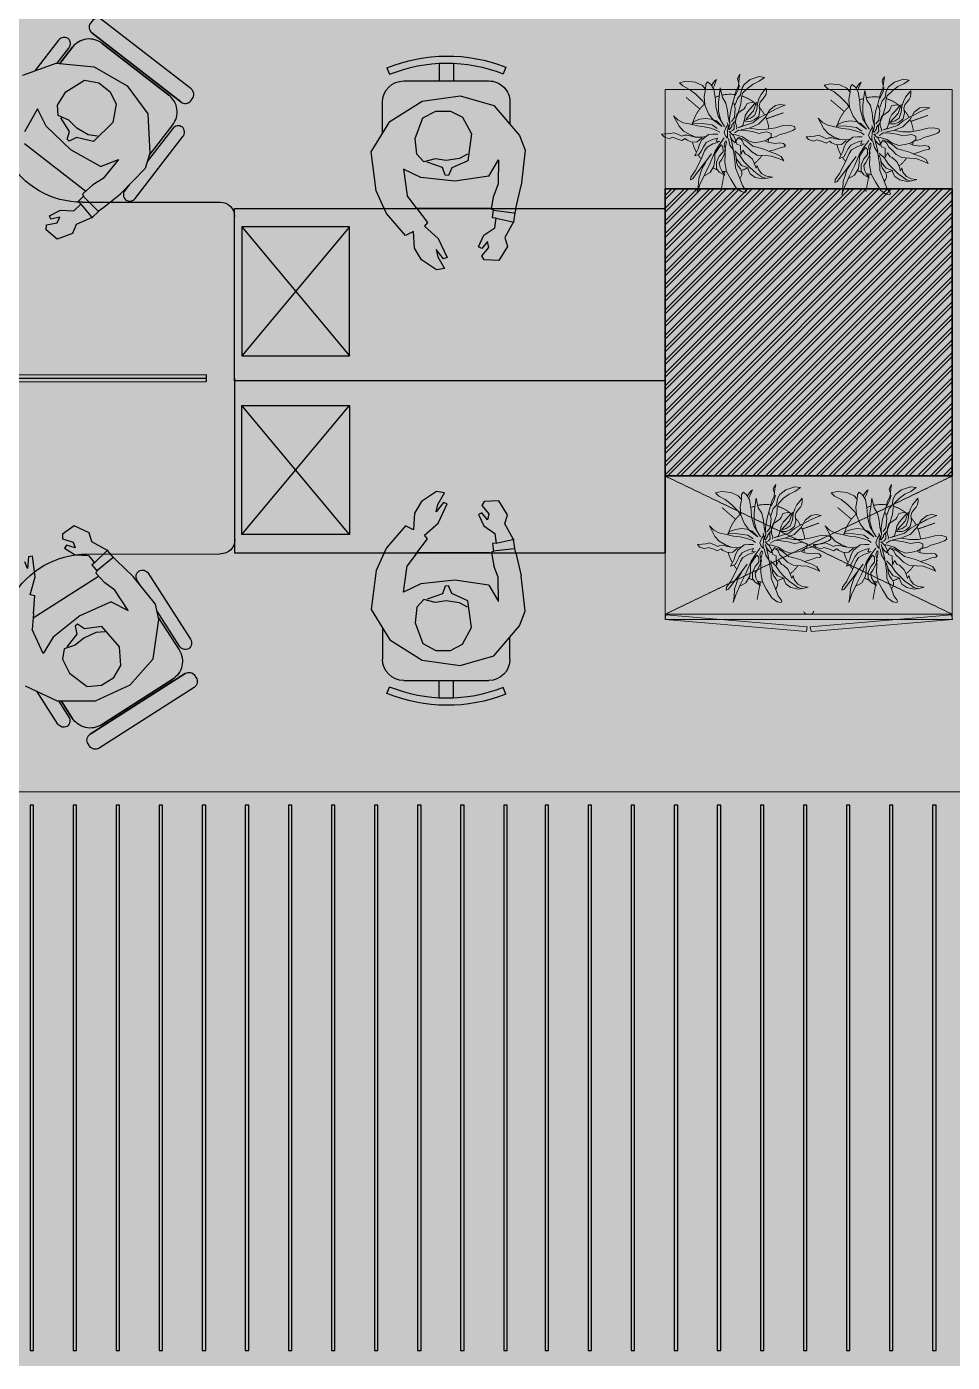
# Model space of a CAD drawing. Header units: millimetres. Extents: x 263321 to 4958806, y 33647 to 987811.
# Drawn here: x 2360528 to 2363752, y 487296 to 491948 of the extents above; entities that cross this region are included whole.
import ezdxf

# ---------------------------------------------------------------- set-up
doc = ezdxf.new("R2010")
doc.units = ezdxf.units.MM
doc.linetypes.add('HIDDEN', pattern=[0.375, 0.25, -0.125])
for name, color, linetype, lineweight in [('A-FURN-MODULAR', 6, 'Continuous', 18), ('A-FURN-TABLE-GROMMET', 7, 'Continuous', 9), ('A-INDOOR PLANTS', 84, 'Continuous', 5), ('A-PLAN-COLUMN', 3, 'Continuous', 0), ('A-PLAN-RCC-HATCH', 8, 'Continuous', 13), ('AI-FURN', 7, 'Continuous', 20), ('Base 7th & 9th', 250, 'Continuous', 35), ('FURNITURE', 30, 'Continuous', 5)]:
    doc.layers.add(name, color=color, linetype=linetype, lineweight=lineweight)
doc.layers.add('CEILING TOA', color=7, linetype='Continuous')
doc.layers.add('FLOORING TOA', color=7, linetype='Continuous')

# ---------------------------------------------------------------- blocks, each defined once
blk = doc.blocks.new('bhguyfjhg')
at = {"layer": 'FURNITURE', "color": 8, "lineweight": 30}
for p, q in [((564254.4, -9803.2, 0), (564159.8, -9882.4, 0)), ((564159.8, -9882.4, 0), (564104.5, -10003.5, 0)), ((564366.9, -9962.4, 0), (564330, -9906.3, 0)), ((564330, -9906.3, 0), (564422.4, -9907, 0)), ((564395.7, -10077.9, 0), (564366.9, -9962.4, 0)), ((564104.5, -10003.5, 0), (564104.5, -10135.9, 0)), ((564394.6, -10197, 0), (564395.7, -10077.9, 0)), ((564104.5, -10135.9, 0), (564153, -10247.3, 0)), ((564632.5, -10128, 0), (564595.4, -10152, 0)), ((564617.9, -10161.8, 0), (564639.4, -10138.4, 0)), ((564639.4, -10138.4, 0), (564632.5, -10128, 0)), ((564665, -10134.8, 0), (564639.1, -10163.7, 0)), ((564679.9, -10142, 0), (564665, -10134.8, 0)), ((564595.4, -10152, 0), (564574.2, -10193, 0)), ((564639.1, -10163.7, 0), (564617.9, -10161.8, 0)), ((564689.2, -10191.5, 0), (564679.9, -10142, 0)), ((564342.3, -10238.4, 0), (564425.6, -10225.7, 0)), ((564425.6, -10225.7, 0), (564463.4, -10204.9, 0)), ((564506.4, -10191.5, 0), (564463.4, -10204.9, 0)), ((564510.2, -10191.2, 0), (564505.7, -10191.6, 0)), ((564511.6, -10197.2, 0), (564510.2, -10191.2, 0)), ((564539.5, -10189.9, 0), (564511.6, -10197.2, 0)), ((564542.3, -10201.9, 0), (564539.5, -10189.9, 0)), ((564574.2, -10193, 0), (564542.3, -10201.9, 0)), ((564562.5, -10260.1, 0), (564612.4, -10223.6, 0)), ((564612.4, -10223.6, 0), (564645.1, -10228.5, 0)), ((564645.1, -10228.5, 0), (564689.2, -10191.5, 0)), ((564153, -10247.3, 0), (564269, -10321.8, 0)), ((564517.8, -10274.8, 0), (564441.9, -10304, 0)), ((564517.8, -10274.8, 0), (564532.5, -10269.1, 0)), ((564532.5, -10269.1, 0), (564562.5, -10260.1, 0)), ((564269, -10321.8, 0), (564322.4, -10334.3, 0)), ((564322.4, -10334.3, 0), (564441.9, -10304, 0)), ((565688.4, -10668.3, 0), (565697.5, -10658, 0)), ((565746.6, -10712.9, 0), (565688.4, -10668.3, 0)), ((565697.5, -10658, 0), (565734.7, -10675, 0)), ((565734.7, -10675, 0), (565718.3, -10655.6, 0)), ((565519.5, -10799, 0), (565524.2, -10741.6, 0)), ((565524.2, -10741.6, 0), (565569.9, -10720.6, 0)), ((565569.9, -10720.6, 0), (565584.4, -10728.6, 0)), ((565584.4, -10728.6, 0), (565575.8, -10766.5, 0)), ((565808.6, -10729, 0), (565746.6, -10712.9, 0)), ((565804.5, -10745.1, 0), (565808.6, -10729, 0)), ((565575.8, -10766.5, 0), (565589.6, -10782.7, 0)), ((565589.6, -10782.7, 0), (565596.3, -10751.6, 0)), ((565596.3, -10751.6, 0), (565608.7, -10751.2, 0)), ((565608.7, -10751.2, 0), (565610.6, -10795.4, 0)), ((565860, -10771.2, 0), (565804.5, -10745.1, 0)), ((565860, -10771.2, 0), (565910.5, -10795, 0)), ((565542.3, -10822.9, 0), (565519.5, -10799, 0)), ((565541.3, -10884.7, 0), (565542.3, -10822.9, 0)), ((565610.6, -10795.4, 0), (565589.3, -10836.3, 0)), ((565589.3, -10836.3, 0), (565600.5, -10867.5, 0)), ((565964.4, -10870.1, 0), (565910.5, -10795, 0)), ((565600.5, -10867.5, 0), (565611.9, -10862.9, 0)), ((565611.9, -10862.9, 0), (565622.1, -10889.9, 0)), ((565786.4, -10915.6, 0), (565897.3, -10872.4, 0)), ((565897.3, -10872.4, 0), (565964.4, -10870.1, 0)), ((566092.2, -10872.2, 0), (566082.3, -10995.2, 0)), ((565551.3, -10914.4, 0), (565541.3, -10884.7, 0)), ((565555.2, -10929.6, 0), (565551.3, -10914.4, 0)), ((565555.2, -10929.6, 0), (565575.2, -11008.5, 0)), ((565622.1, -10889.9, 0), (565627.8, -10887.6, 0)), ((565627.8, -10887.6, 0), (565630.1, -10891.5, 0)), ((565629.7, -10890.9, 0), (565643.6, -10933.7, 0)), ((565689.9, -10985.3, 0), (565786.4, -10915.6, 0)), ((565648.5, -10976.6, 0), (565643.6, -10933.7, 0)), ((565686.3, -11051.9, 0), (565648.5, -10976.6, 0)), ((565619.5, -11123.5, 0), (565575.2, -11008.5, 0)), ((566082.3, -10995.2, 0), (566015.4, -11110.3, 0)), ((566015.4, -11110.3, 0), (565907.3, -11186.8)), ((565660.5, -11159.9, 0), (565619.5, -11123.5, 0)), ((565788.3, -11211.5, 0), (565660.5, -11159.9, 0)), ((565907.3, -11186.8), (565788.3, -11211.5, 0))]:
    blk.add_line(p, q, dxfattribs=at)
at = {"layer": 'FURNITURE', "color": 8, "lineweight": 30, "ltscale": 5}
for p, q in [((564085.9, -9850.4), (564220.1, -9831.9)), ((564154.2, -9894.8), (564082.9, -9904.6)), ((564158.1, -9886.2), (564092.1, -9895.3)), ((564059.8, -10326.9), (564006.3, -9937.9)), ((564020.1, -9987.5), (564060.2, -10279.1)), ((566151.1, -11037, 0), (566088.6, -10916.8, 0)), ((566075.4, -11006.9, 0), (566108.6, -11070.7, 0)), ((566080.1, -10998.8, 0), (566110.9, -11057.9, 0)), ((565777.2, -11333.6, 0), (566125.7, -11152.5, 0)), ((566077.2, -11170, 0), (565816, -11305.7, 0))]:
    blk.add_line(p, q, dxfattribs=at)
at = {"layer": 'FURNITURE', "color": 20, "lineweight": 30, "ltscale": 5}
for p, q in [((565313.6, -10053.9), (564838.5, -10876.5)), ((565328.1, -10053.9), (564849.3, -10882.8)), ((565335.3, -10066.4), (564860.1, -10889))]:
    blk.add_line(p, q, dxfattribs=at)
at = {"layer": 'FURNITURE', "color": 20, "lineweight": 30}
for p, q in [((564534.1, -10203.9), (564293.9, -10619.7)), ((565286.4, -11250.7), (564312.2, -10688)), ((565587.8, -10828.8), (565354.7, -11232.4))]:
    blk.add_line(p, q, dxfattribs=at)
at = {"layer": 'FURNITURE', "color": 18, "lineweight": 30, "ltscale": 5, "true_color": 0x000000}
blk.add_line((564838.5, -10876.5), (564860.1, -10889), dxfattribs=at)
at = {"layer": 'FURNITURE', "color": 8, "lineweight": 30, "ltscale": 5}
for points in [[(564158.1, -9886.2), (564092.1, -9895.3, -0.392119), (564064.8, -9876.2, -0.392119), (564085.9, -9850.4), (564220.1, -9831.9)], [(564276.7, -10323.6), (564143.1, -10342, -0.414214), (564060.2, -10279.1), (564020.1, -9987.5, -0.414214), (564082.9, -9904.6), (564154.2, -9894.8)], [(564399.5, -10314.7), (564424.4, -10311.3, -0.392119), (564451.7, -10330.4, -0.392119), (564430.5, -10356.2), (564160.6, -10393.3, -0.392119), (564133.2, -10374.2, -0.392119), (564154.4, -10348.4), (564298.2, -10328.6)]]:
    blk.add_lwpolyline(points, format="xyb", dxfattribs=at)
blk.add_lwpolyline([(564003, -10334.7), (563949.5, -9945.7, -0.414214), (563970.4, -9918), (563978.7, -9916.9, -0.414214), (564006.3, -9937.9), (564059.8, -10326.9, -0.414214), (564038.8, -10354.6), (564030.6, -10355.7, -0.414214)], format="xyb", close=True, dxfattribs=at)
blk.add_lwpolyline([(564457.4, -9926.8), (564494.3, -10195.3)], dxfattribs=at)
at = {"layer": 'FURNITURE', "color": 8, "lineweight": 30}
for points in [[(564308.7, -10134.4), (564319.7, -10104.2), (564319.7, -10057.6), (564309.6, -10020.3), (564314.1, -9980.2), (564284, -9959.9), (564229.2, -9961.5), (564161.9, -9998.2), (564144.9, -10045.5), (564151.8, -10095.5), (564178.7, -10134.9), (564240.5, -10157.7), (564330.9, -10131.6), (564348.5, -10073.7), (564372.9, -10058.2), (564370.1, -10047.8), (564342.6, -10041.5), (564316.4, -9991.4)], [(564394.6, -10197), (564342.3, -10238.4)], [(564513.7, -10195.4), (564532.7, -10267.2)], [(564542.3, -10201.9), (564564.2, -10262.2)]]:
    blk.add_lwpolyline(points, dxfattribs=at)
at = {"layer": 'FURNITURE', "color": 8, "lineweight": 30, "ltscale": 5, "elevation": 0}
blk.add_lwpolyline([(565874.1, -10777.9), (565633.6, -10902.9)], dxfattribs=at)
at = {"layer": 'FURNITURE', "color": 8, "lineweight": 30, "elevation": 0}
for points in [[(565600.5, -10867.5), (565538.6, -10884.5)], [(565622.3, -10887.2), (565552.8, -10913.1)], [(565790.5, -11019.2), (565808.8, -10992.9), (565846.9, -10965.9), (565883.2, -10952.6), (565913.3, -10925.7), (565947.2, -10938.6), (565977.6, -10984.2), (565986.6, -11060.4), (565957.7, -11101.6), (565913, -11124.9), (565865.3, -11125.6), (565810.9, -11088.3), (565780.1, -10999.5), (565817.1, -10951.7), (565815.7, -10922.8), (565825.8, -10919.1), (565846.8, -10937.9), (565902.9, -10930.4)], [(565689.9, -10985.3), (565686.3, -11051.9)]]:
    blk.add_lwpolyline(points, dxfattribs=at)
at = {"layer": 'FURNITURE', "color": 8, "lineweight": 30, "ltscale": 5, "elevation": 0}
for points in [[(566080.1, -10998.8), (566110.9, -11057.9, 0.392119), (566142.2, -11069.2, 0.392119), (566151.1, -11037), (566088.6, -10916.8)], [(565590.9, -11049.3), (565579.3, -11027, 0.392119), (565548, -11015.8, 0.392119), (565539.1, -11047.9), (565664.8, -11289.7, 0.392119), (565696.2, -11301, 0.392119), (565705, -11268.8), (565638, -11140)], [(565654.6, -11154.6), (565716.8, -11274.3, 0.414214), (565816, -11305.7), (566077.2, -11170, 0.414214), (566108.6, -11070.7), (566075.4, -11006.9)]]:
    blk.add_lwpolyline(points, format="xyb", dxfattribs=at)
blk.add_lwpolyline([(565803.6, -11384.5), (566152.1, -11203.4, 0.414214), (566162.6, -11170.4), (566158.7, -11163, 0.414214), (566125.7, -11152.5), (565777.2, -11333.6, 0.414214), (565766.7, -11366.7), (565770.6, -11374.1, 0.414214)], format="xyb", close=True, dxfattribs=at)
at = {"layer": 'FURNITURE', "color": 8, "lineweight": 30}
for centre, start, end in [((564274.3, -10053.9), 329.9896, 30.0105), ((565847.6, -10978.9), 90, 149.9896)]:
    blk.add_arc(centre, 300, start, end, dxfattribs=at)
at = {"layer": 'FURNITURE', "color": 20, "lineweight": 30}
for centre, start, end in [((564337.2, -10644.7), 149.9896, 239.9896), ((565311.4, -11207.4), 239.9896, 329.9896)]:
    blk.add_arc(centre, 50, start, end, dxfattribs=at)
blk = doc.blocks.new('f')
at = {"layer": 'FURNITURE', "color": 20, "lineweight": 30}
for p, q in [((1771584.1, 166310.4, 0), (1770984.1, 166310.4, 0)), ((1771584.1, 166310.4, 0), (1772184.1, 166310.4, 0)), ((1771048, 165210.4, 0), (1771498, 164835.4, 0)), ((1771048, 164835.4, 0), (1771498, 165210.4, 0)), ((1772120.2, 165210.4, 0), (1771670.2, 164835.4, 0)), ((1772120.2, 164835.4, 0), (1771670.2, 165210.4, 0))]:
    blk.add_line(p, q, dxfattribs=at)
at = {"layer": 'FURNITURE', "color": 8, "lineweight": 30}
for p, q in [((1770625.4, 165713.1, 0), (1770730.5, 165802.9, 0)), ((1770730.5, 165802.9, 0), (1770781.9, 165822.6, 0)), ((1770781.9, 165822.6, 0), (1770904.7, 165808.8, 0)), ((1770984.1, 165790.2, 0), (1770904.7, 165808.8, 0)), ((1770984.1, 165790.2, 0), (1770999.5, 165786.6, 0)), ((1770999.5, 165786.6, 0), (1771030.5, 165781.7, 0)), ((1771030.5, 165781.7, 0), (1771085.1, 165752.3, 0)), ((1772137.7, 165781.7, 0), (1772083.2, 165752.3, 0)), ((1772168.8, 165786.6, 0), (1772137.7, 165781.7, 0)), ((1772184.1, 165790.2, 0), (1772168.8, 165786.6, 0)), ((1772184.1, 165790.2, 0), (1772263.6, 165808.8, 0)), ((1772386.4, 165822.6, 0), (1772263.6, 165808.8, 0)), ((1772437.7, 165802.9, 0), (1772386.4, 165822.6, 0)), ((1772542.8, 165713.1, 0), (1772437.7, 165802.9, 0)), ((1770614.1, 165769.7, 0), (1770691.6, 165769.7, 0)), ((1771085.1, 165752.3, 0), (1771116.9, 165761.5, 0)), ((1771116.9, 165761.5, 0), (1771165.8, 165730.8, 0)), ((1772051.4, 165761.5, 0), (1772002.5, 165730.8, 0)), ((1772083.2, 165752.3, 0), (1772051.4, 165761.5, 0)), ((1772554.1, 165769.7, 0), (1772476.6, 165769.7, 0)), ((1770540.1, 165399.7, 0), (1770540.1, 165695.7, 0)), ((1770592.4, 165595.8, 0), (1770625.4, 165713.1, 0)), ((1770814.7, 165730.1, 0), (1770899.2, 165728.8, 0)), ((1770872.3, 165696, 0), (1770889.7, 165577.9, 0)), ((1770899.2, 165728.8, 0), (1770939.6, 165713.4, 0)), ((1770984.1, 165705.9, 0), (1770939.6, 165713.4, 0)), ((1770988, 165706.1, 0), (1770983.4, 165705.9, 0)), ((1770988.6, 165712.3, 0), (1770988, 165706.1, 0)), ((1771017.3, 165708.8, 0), (1770988.6, 165712.3, 0)), ((1771018.5, 165721.1, 0), (1771017.3, 165708.8, 0)), ((1771051.4, 165716.6, 0), (1771018.5, 165721.1, 0)), ((1771078, 165678.8, 0), (1771051.4, 165716.6, 0)), ((1771119.8, 165696.4, 0), (1771099, 165691.6, 0)), ((1771099, 165691.6, 0), (1771123.6, 165671.3, 0)), ((1771149.5, 165671.2, 0), (1771119.8, 165696.4, 0)), ((1771165.8, 165730.8, 0), (1771163.4, 165680.4, 0)), ((1772002.5, 165730.8, 0), (1772004.9, 165680.4, 0)), ((1772018.8, 165671.2, 0), (1772048.4, 165696.4, 0)), ((1772069.3, 165691.6, 0), (1772044.7, 165671.3, 0)), ((1772048.4, 165696.4, 0), (1772069.3, 165691.6, 0)), ((1772090.3, 165678.8, 0), (1772116.9, 165716.6, 0)), ((1772116.9, 165716.6, 0), (1772149.8, 165721.1, 0)), ((1772149.8, 165721.1, 0), (1772151, 165708.8, 0)), ((1772151, 165708.8, 0), (1772179.7, 165712.3, 0)), ((1772179.7, 165712.3, 0), (1772180.3, 165706.1, 0)), ((1772180.3, 165706.1, 0), (1772184.8, 165705.9, 0)), ((1772184.1, 165705.9, 0), (1772228.7, 165713.4, 0)), ((1772269.1, 165728.8, 0), (1772228.7, 165713.4, 0)), ((1772353.6, 165730.1, 0), (1772269.1, 165728.8, 0)), ((1772295.9, 165696, 0), (1772278.6, 165577.9, 0)), ((1772575.8, 165595.8, 0), (1772542.8, 165713.1, 0)), ((1772628.1, 165399.7, 0), (1772628.1, 165695.7, 0)), ((1771118.1, 165660.1, 0), (1771078, 165678.8, 0)), ((1771123.6, 165671.3, 0), (1771118.1, 165660.1, 0)), ((1771163.4, 165680.4, 0), (1771149.5, 165671.2, 0)), ((1772004.9, 165680.4, 0), (1772018.8, 165671.2, 0)), ((1772044.7, 165671.3, 0), (1772050.1, 165660.1, 0)), ((1772050.1, 165660.1, 0), (1772090.3, 165678.8, 0)), ((1770610.5, 165464.2, 0), (1770592.4, 165595.8, 0)), ((1772557.7, 165464.2, 0), (1772575.8, 165595.8, 0)), ((1770889.7, 165577.9, 0), (1770876.9, 165459.2, 0)), ((1771088.4, 165519.6, 0), (1771155.1, 165550.8, 0)), ((1771155.1, 165550.8, 0), (1771160, 165537.9, 0)), ((1772013.2, 165550.8, 0), (1772008.2, 165537.9, 0)), ((1772079.8, 165519.6, 0), (1772013.2, 165550.8, 0)), ((1772278.6, 165577.9, 0), (1772291.4, 165459.2, 0)), ((1771045.5, 165471.8, 0), (1771088.4, 165519.6, 0)), ((1771160, 165537.9, 0), (1771127.7, 165512.6, 0)), ((1771127.7, 165512.6, 0), (1771152.6, 165518.3, 0)), ((1771152.6, 165518.3, 0), (1771193.1, 165541.5, 0)), ((1771197.6, 165513.4, 0), (1771163.8, 165461.6, 0)), ((1771193.1, 165541.5, 0), (1771197.6, 165513.4, 0)), ((1771975.1, 165541.5, 0), (1771970.7, 165513.4, 0)), ((1771970.7, 165513.4, 0), (1772004.5, 165461.6, 0)), ((1772015.7, 165518.3, 0), (1771975.1, 165541.5, 0)), ((1772008.2, 165537.9, 0), (1772040.5, 165512.6, 0)), ((1772040.5, 165512.6, 0), (1772015.7, 165518.3, 0)), ((1772122.7, 165471.8, 0), (1772079.8, 165519.6, 0)), ((1770682, 165351.4, 0), (1770610.5, 165464.2, 0)), ((1770876.9, 165459.2, 0), (1770847.8, 165398.5, 0)), ((1770984.1, 165445.7, 0), (1771033, 165483, 0)), ((1771033, 165483, 0), (1771045.5, 165471.8, 0)), ((1771163.8, 165461.6, 0), (1771123.1, 165437.7, 0)), ((1772004.5, 165461.6, 0), (1772045.1, 165437.7, 0)), ((1772135.3, 165483, 0), (1772122.7, 165471.8, 0)), ((1772184.1, 165445.7, 0), (1772135.3, 165483, 0)), ((1772291.4, 165459.2, 0), (1772320.4, 165398.5, 0)), ((1772486.2, 165351.4, 0), (1772557.7, 165464.2, 0)), ((1770847.8, 165398.5, 0), (1770939.6, 165411.7, 0)), ((1770984.1, 165445.7, 0), (1770939.6, 165411.7, 0)), ((1771123.1, 165437.7, 0), (1771064.1, 165434.2, 0)), ((1771064.1, 165434.2, 0), (1771078.6, 165405.6, 0)), ((1772045.1, 165437.7, 0), (1772104.2, 165434.2, 0)), ((1772104.2, 165434.2, 0), (1772089.7, 165405.6, 0)), ((1772184.1, 165445.7, 0), (1772228.7, 165411.7, 0)), ((1772320.4, 165398.5, 0), (1772228.7, 165411.7, 0)), ((1771078.6, 165405.6, 0), (1771001.4, 165339.3, 0)), ((1772089.7, 165405.6, 0), (1772166.8, 165339.3, 0)), ((1770723.1, 165325.7, 0), (1770614.1, 165325.7, 0)), ((1770786.9, 165285.7, 0), (1770682, 165351.4, 0)), ((1770984.1, 165331.3, 0), (1770922.9, 165303.1, 0)), ((1771001.4, 165339.3, 0), (1770984.1, 165331.3, 0)), ((1772166.8, 165339.3, 0), (1772184.1, 165331.3, 0)), ((1772184.1, 165331.3, 0), (1772245.3, 165303.1, 0)), ((1772381.4, 165285.7, 0), (1772486.2, 165351.4, 0)), ((1772445.2, 165325.7, 0), (1772554.1, 165325.7, 0)), ((1770922.9, 165303.1, 0), (1770786.9, 165285.7, 0)), ((1772245.3, 165303.1, 0), (1772381.4, 165285.7, 0))]:
    blk.add_line(p, q, dxfattribs=at)
at = {"layer": 'FURNITURE', "color": 20, "lineweight": 30, "elevation": 0}
for points in [[(1770984.1, 164810.4), (1770984.1, 166310.4), (1771584.1, 166310.4), (1771584.1, 164810.4)], [(1772184.1, 164810.4), (1772184.1, 166310.4), (1771584.1, 166310.4), (1771584.1, 164810.4)], [(1771048, 165210.4), (1771048, 164835.4), (1771498, 164835.4), (1771498, 165210.4)], [(1772120.2, 165210.4), (1772120.2, 164835.4), (1771670.2, 164835.4), (1771670.2, 165210.4)]]:
    blk.add_lwpolyline(points, close=True, dxfattribs=at)
at = {"layer": 'FURNITURE', "color": 8, "lineweight": 30, "elevation": 0}
for points in [[(1770990.9, 165710.8), (1770999.9, 165784.7)], [(1771018.5, 165721.1), (1771032, 165784)], [(1772149.8, 165721.1), (1772136.3, 165784)], [(1772177.4, 165710.8), (1772168.3, 165784.7)], [(1770492.3, 165755.2), (1770515.2, 165745.9)], [(1772676, 165755.2), (1772653.1, 165745.9)], [(1770872.3, 165696), (1770814.7, 165730.1)], [(1772295.9, 165696), (1772353.6, 165730.1)], [(1770795.6, 165622.2), (1770810.5, 165593.7), (1770817, 165547.3), (1770812, 165508.9), (1770822, 165469.7), (1770794.9, 165445.4), (1770740.2, 165439.5), (1770668.2, 165466.7), (1770644.9, 165511.5), (1770644.9, 165562.1), (1770666.3, 165604.9), (1770724.6, 165636), (1770817.9, 165622.4), (1770843.4, 165567.3), (1770869.8, 165555.2), (1770868.3, 165544.5), (1770841.9, 165534.5), (1770822.7, 165481.1)], [(1772372.7, 165622.2), (1772357.7, 165593.7), (1772351.3, 165547.3), (1772356.3, 165508.9), (1772346.3, 165469.7), (1772373.4, 165445.4), (1772428.1, 165439.5), (1772500, 165466.7), (1772523.3, 165511.5), (1772523.3, 165562.1), (1772502, 165604.9), (1772443.6, 165636), (1772350.3, 165622.4), (1772324.9, 165567.3), (1772298.5, 165555.2), (1772299.9, 165544.5), (1772326.3, 165534.5), (1772345.6, 165481.1)], [(1770478.1, 165572.5), (1770540.1, 165572.5)], [(1772690.2, 165572.5), (1772628.1, 165572.5)], [(1770478.1, 165523.2), (1770540.1, 165523.2)], [(1772690.2, 165523.2), (1772628.1, 165523.2)], [(1770494.3, 165341), (1770517.2, 165350.3)], [(1772673.9, 165341), (1772651.1, 165350.3)]]:
    blk.add_lwpolyline(points, dxfattribs=at)
for points in [[(1770983.4, 165705.9, -0.034638), (1770984.1, 165695.7), (1770984.1, 165445.7)], [(1772184.8, 165705.9, 0.034638), (1772184.1, 165695.7), (1772184.1, 165445.7)]]:
    blk.add_lwpolyline(points, format="xyb", dxfattribs=at)
at = {"layer": 'FURNITURE', "color": 8, "lineweight": 30}
for centre, radius, start, end in [((1771010.5, 165550.6), 557.1, 158.458, 202.0994), ((1771010.5, 165550.6), 532.5, 158.4839, 202.0994), ((1770614.1, 165695.7), 74, 90.0001, 180.0001), ((1772554.1, 165695.7), 74, 359.9999, 89.9999), ((1772157.7, 165550.6), 532.5, 337.9006, 21.5161), ((1772157.7, 165550.6), 557.1, 337.9006, 21.542), ((1770614.1, 165399.7), 74, 180.0001, 270.0001), ((1772554.1, 165399.7), 74, 269.9999, 359.9999)]:
    blk.add_arc(centre, radius, start, end, dxfattribs=at)
blk = doc.blocks.new('PLANT_10')
at = {"layer": 'A-INDOOR PLANTS', "linetype": 'ByBlock', "lineweight": -2}
for p, q in [((13664.3, 7933.64), (13665.55, 7933.86)), ((13665.52, 7932.8), (13664.3, 7933.64)), ((13666.85, 7932.15), (13665.52, 7932.8)), ((13665.55, 7933.86), (13667.57, 7933.17)), ((13667.57, 7933.17), (13668.91, 7932.09)), ((13669.84, 7934.37), (13670.24, 7933.69)), ((13670, 7933.37), (13669.84, 7934.37)), ((13670.17, 7931.75), (13670, 7933.37)), ((13670.38, 7933.32), (13670.09, 7932.38)), ((13670.24, 7933.69), (13670.38, 7933.32)), ((13675.61, 7931.79), (13675.07, 7933.15)), ((13675.07, 7933.15), (13675.52, 7932.79)), ((13675.52, 7932.79), (13676.24, 7931.75)), ((13677.08, 7932.65), (13676.35, 7932.06)), ((13677.47, 7932.1), (13677.08, 7932.65)), ((13679.84, 7932.55), (13681.95, 7932.8)), ((13681.95, 7932.8), (13683.34, 7932.46)), ((13663.89, 7930.62), (13663.94, 7931.25)), ((13663.98, 7929.88), (13663.89, 7930.62)), ((13663.94, 7931.25), (13664.46, 7930.64)), ((13664.31, 7929.26), (13663.98, 7929.88)), ((13664.46, 7930.64), (13665.11, 7929.79)), ((13665.11, 7929.79), (13665.57, 7928.86)), ((13668.06, 7931.25), (13666.85, 7932.15)), ((13669.22, 7930.1), (13668.06, 7931.25)), ((13668.91, 7932.09), (13669.44, 7931.17)), ((13669.5, 7929.11), (13669.22, 7930.1)), ((13669.44, 7931.17), (13669.67, 7929.74)), ((13669.67, 7929.74), (13670.38, 7928.94)), ((13669.92, 7931.93), (13670.2, 7930.88)), ((13670.71, 7930.64), (13670.17, 7931.75)), ((13670.2, 7930.88), (13670.87, 7929.52)), ((13671.34, 7928.22), (13670.71, 7930.64)), ((13674.25, 7931.31), (13673.75, 7929.11)), ((13674.5, 7929.32), (13674.25, 7931.31)), ((13675.7, 7930.98), (13675.33, 7928.59)), ((13675.74, 7931.48), (13675.61, 7931.79)), ((13676.35, 7932.06), (13675.7, 7930.98)), ((13677.51, 7930.91), (13677.47, 7932.1)), ((13677.81, 7929.36), (13677.51, 7930.91)), ((13677.63, 7931.1), (13678.23, 7931.81)), ((13679.73, 7929.85), (13678.15, 7928.3)), ((13678.23, 7931.81), (13679.84, 7932.55)), ((13681.13, 7930.96), (13679.73, 7929.85)), ((13682.61, 7931.75), (13681.13, 7930.96)), ((13683.34, 7932.46), (13682.61, 7931.75)), ((13660.8, 7927.59), (13659.68, 7927.43)), ((13659.68, 7927.43), (13660.5, 7927.14)), ((13660.5, 7927.14), (13661.89, 7926.5)), ((13661.87, 7927.37), (13660.8, 7927.59)), ((13663.15, 7926.41), (13661.87, 7927.37)), ((13664.83, 7928.65), (13664.31, 7929.26)), ((13665.28, 7928.1), (13664.83, 7928.65)), ((13665.49, 7927.36), (13665.28, 7928.1)), ((13665.34, 7926.29), (13665.49, 7927.36)), ((13665.57, 7928.86), (13665.92, 7927.75)), ((13665.92, 7927.75), (13666.08, 7926.44)), ((13666.78, 7926.15), (13666.1, 7928.13)), ((13666.41, 7927.95), (13667.1, 7928.09)), ((13666.55, 7927.7), (13666.41, 7927.95)), ((13667.52, 7926.61), (13666.55, 7927.7)), ((13667.1, 7928.09), (13668.23, 7927.82)), ((13668.23, 7927.82), (13668.63, 7926.95)), ((13668.63, 7926.95), (13668.89, 7926.59)), ((13669.61, 7927.61), (13669.5, 7929.11)), ((13670.3, 7925.56), (13669.61, 7927.61)), ((13670.38, 7928.94), (13670.87, 7927.46)), ((13671.22, 7927.97), (13670.89, 7926.71)), ((13670.89, 7926.71), (13671.08, 7924.65)), ((13671.83, 7926.61), (13671.34, 7928.22)), ((13672.98, 7927.9), (13672.59, 7926.26)), ((13673.75, 7929.11), (13672.98, 7927.9)), ((13674.66, 7928.01), (13674.5, 7929.32)), ((13674.66, 7926.07), (13674.66, 7928.01)), ((13675.25, 7927.09), (13674.69, 7924.95)), ((13675.33, 7928.59), (13675.25, 7927.09)), ((13676.86, 7925.51), (13677.68, 7927.48)), ((13677.68, 7927.48), (13677.81, 7929.36)), ((13678.15, 7928.3), (13677.74, 7927.54)), ((13661.89, 7926.5), (13663.36, 7925.67)), ((13664.14, 7924.69), (13663.15, 7926.41)), ((13663.93, 7925.43), (13665.64, 7924.49)), ((13665.68, 7923.17), (13664.14, 7924.69)), ((13665.63, 7924.92), (13665.34, 7926.29)), ((13666.59, 7924.2), (13665.63, 7924.92)), ((13665.64, 7924.49), (13666.92, 7923.46)), ((13666.08, 7926.44), (13666.56, 7925.08)), ((13666.56, 7925.08), (13667.46, 7924.48)), ((13667.48, 7923.79), (13666.59, 7924.2)), ((13667.75, 7925.11), (13666.78, 7926.15)), ((13667.46, 7924.48), (13668.78, 7924.02)), ((13668.73, 7923.83), (13667.48, 7923.79)), ((13668.16, 7925.94), (13667.52, 7926.61)), ((13668.46, 7924.26), (13667.75, 7925.11)), ((13668.63, 7925.01), (13668.16, 7925.94)), ((13668.78, 7924.21), (13668.63, 7925.01)), ((13669.19, 7922.84), (13668.78, 7924.21)), ((13668.89, 7926.59), (13669.47, 7926.23)), ((13669.47, 7926.23), (13670.42, 7925.51)), ((13670.91, 7923.83), (13670.3, 7925.56)), ((13670.42, 7925.51), (13670.77, 7924.58)), ((13670.77, 7924.58), (13670.8, 7923.45)), ((13671.43, 7923.29), (13670.91, 7923.83)), ((13671.08, 7924.65), (13671.73, 7923.79)), ((13672.14, 7924.62), (13671.83, 7926.61)), ((13672.06, 7923.18), (13672.14, 7924.62)), ((13672.45, 7924.82), (13672.17, 7923.5)), ((13672.59, 7926.26), (13672.45, 7924.82)), ((13674.69, 7924.95), (13673.26, 7922.65)), ((13673.26, 7922.65), (13674.15, 7924.18)), ((13673.83, 7922.61), (13675.72, 7924.04)), ((13675.1, 7923.9), (13673.83, 7922.61)), ((13674.15, 7924.18), (13674.66, 7926.07)), ((13676.27, 7924.31), (13675.1, 7923.9)), ((13675.72, 7924.04), (13676.86, 7925.51)), ((13677.52, 7924.47), (13676.27, 7924.31)), ((13678.84, 7924.26), (13677.52, 7924.47)), ((13680.16, 7923.8), (13678.84, 7924.26)), ((13680.55, 7923.37), (13680.16, 7923.8)), ((13683.72, 7924.1), (13682.55, 7923.5)), ((13683.45, 7922.71), (13684.69, 7925.06)), ((13684.69, 7925.06), (13683.72, 7924.1)), ((13657.58, 7922.61), (13657.47, 7922.11)), ((13657.47, 7922.11), (13657.98, 7921.75)), ((13658.75, 7922.96), (13657.58, 7922.61)), ((13657.98, 7921.75), (13659.37, 7921.23)), ((13660.13, 7922.88), (13658.75, 7922.96)), ((13659.37, 7921.23), (13661.01, 7920.78)), ((13661.89, 7922.37), (13660.13, 7922.88)), ((13661.01, 7920.78), (13661.83, 7920.31)), ((13663.84, 7922.05), (13661.89, 7922.37)), ((13663.8, 7921.43), (13662.81, 7921.09)), ((13662.81, 7921.09), (13662.83, 7920.27)), ((13664.68, 7921.27), (13663.8, 7921.43)), ((13665.78, 7921.99), (13663.84, 7922.05)), ((13665.62, 7921.11), (13664.68, 7921.27)), ((13667.05, 7921.53), (13665.62, 7921.11)), ((13667.77, 7922.3), (13665.68, 7923.17)), ((13667.58, 7922.29), (13665.78, 7921.99)), ((13666.92, 7923.46), (13668.56, 7922.95)), ((13668.6, 7921.76), (13667.05, 7921.53)), ((13669.6, 7921.92), (13667.77, 7922.3)), ((13668.56, 7922.95), (13670.21, 7922.37)), ((13670.04, 7921.8), (13668.6, 7921.76)), ((13670.21, 7922.37), (13669.19, 7922.84)), ((13669.27, 7920.34), (13670.76, 7920.76)), ((13671.05, 7921.21), (13670.04, 7921.8)), ((13670.8, 7923.45), (13670.51, 7922.57)), ((13670.51, 7922.57), (13670.59, 7922.07)), ((13670.76, 7920.76), (13671.63, 7920.91)), ((13671.13, 7922.84), (13671.09, 7922.15)), ((13671.09, 7922.15), (13671.48, 7921.72)), ((13671.18, 7923.34), (13671.13, 7922.84)), ((13671.62, 7923.1), (13671.18, 7923.34)), ((13671.81, 7921.11), (13671.26, 7920.59)), ((13671.48, 7921.72), (13671.99, 7921.43)), ((13671.64, 7922.67), (13671.62, 7923.1)), ((13672.22, 7921.87), (13671.64, 7922.67)), ((13672.13, 7920.93), (13671.68, 7919.17)), ((13672.23, 7921.5), (13671.81, 7921.11)), ((13671.96, 7920.24), (13672.13, 7920.93)), ((13671.99, 7921.43), (13672.23, 7921.5)), ((13672.41, 7921.94), (13672.06, 7923.18)), ((13672.39, 7922.69), (13672.67, 7923.45)), ((13672.6, 7921.76), (13672.39, 7922.69)), ((13672.5, 7923.07), (13672.96, 7922.33)), ((13672.59, 7920.01), (13672.63, 7920.7)), ((13672.63, 7920.7), (13672.6, 7921.76)), ((13672.96, 7922.33), (13673.37, 7921.28)), ((13673.37, 7921.28), (13673.08, 7920.52)), ((13674.98, 7921.77), (13674.36, 7921.37)), ((13675.88, 7920.92), (13674.81, 7920.89)), ((13674.9, 7922.2), (13676.06, 7922.99)), ((13676.34, 7922.25), (13674.98, 7921.77)), ((13676.88, 7920.82), (13675.88, 7920.92)), ((13676.06, 7922.99), (13678.3, 7923.31)), ((13677.83, 7922.6), (13676.34, 7922.25)), ((13677.71, 7920.16), (13676.88, 7920.82)), ((13679.32, 7922.77), (13677.83, 7922.6)), ((13678.3, 7923.31), (13680.55, 7923.37)), ((13681.24, 7923.21), (13679.32, 7922.77)), ((13679.71, 7920.28), (13681.07, 7920.83)), ((13681.63, 7920.72), (13680.7, 7920.44)), ((13681.07, 7920.83), (13682.48, 7921.62)), ((13682.55, 7923.5), (13681.24, 7923.21)), ((13682.32, 7920.68), (13681.63, 7920.72)), ((13682.83, 7920.44), (13682.32, 7920.68)), ((13682.48, 7921.62), (13683.45, 7922.71)), ((13683.57, 7920.84), (13682.83, 7920.44)), ((13684.62, 7921.25), (13683.57, 7920.84)), ((13685.5, 7921.09), (13684.62, 7921.25)), ((13686.31, 7920.99), (13685.5, 7921.09)), ((13687.38, 7920.89), (13686.31, 7920.99)), ((13686.83, 7920.31), (13687.38, 7920.89)), ((13660.07, 7918.81), (13659.64, 7918.36)), ((13659.64, 7918.36), (13659.9, 7918.06)), ((13659.9, 7918.06), (13660.84, 7917.9)), ((13660.87, 7918.96), (13660.07, 7918.81)), ((13660.84, 7917.9), (13662.11, 7917.44)), ((13661.88, 7918.81), (13660.87, 7918.96)), ((13661.83, 7920.31), (13663.03, 7920.03)), ((13663.31, 7919.04), (13661.88, 7918.81)), ((13662.83, 7920.27), (13663.86, 7919.55)), ((13664.11, 7919.31), (13663.31, 7919.04)), ((13663.86, 7919.55), (13664.86, 7919.27)), ((13665.78, 7917.92), (13664.23, 7917.5)), ((13664.86, 7919.27), (13666.62, 7918.95)), ((13666.96, 7918.21), (13665.78, 7917.92)), ((13666.62, 7918.95), (13668.04, 7919.49)), ((13668.12, 7919.18), (13666.96, 7918.21)), ((13667.18, 7916.97), (13667.91, 7917.68)), ((13667.91, 7917.68), (13668.95, 7918.64)), ((13668.04, 7919.49), (13669.27, 7920.34)), ((13669.16, 7919.84), (13668.12, 7919.18)), ((13668.95, 7918.64), (13669.3, 7919.47)), ((13670.21, 7920.25), (13669.16, 7919.84)), ((13669.3, 7919.47), (13669.66, 7919.79)), ((13669.7, 7918.36), (13669.64, 7916.29)), ((13669.66, 7919.79), (13670.28, 7920)), ((13670.51, 7918.69), (13669.7, 7918.36)), ((13670.28, 7920), (13670.74, 7919.32)), ((13670.74, 7919.32), (13670.51, 7918.69)), ((13671.26, 7920.59), (13670.79, 7919.64)), ((13670.79, 7919.64), (13670.87, 7919.02)), ((13670.87, 7919.02), (13671.48, 7919.53)), ((13672.07, 7918.49), (13671.3, 7917.34)), ((13671.68, 7919.17), (13671.35, 7917.59)), ((13671.48, 7919.53), (13671.96, 7920.24)), ((13672.41, 7919.94), (13672.07, 7918.49)), ((13673.08, 7920.52), (13672.59, 7920.01)), ((13672.59, 7920.01), (13672.59, 7920.01)), ((13672.8, 7919.26), (13673.05, 7919.46)), ((13673.23, 7917.34), (13672.81, 7919.14)), ((13673.05, 7919.46), (13673.38, 7918.65)), ((13673.38, 7918.65), (13673.05, 7917.27)), ((13673.34, 7920.09), (13674.25, 7918.87)), ((13673.62, 7916.97), (13673.65, 7918.1)), ((13673.65, 7918.1), (13674.07, 7918.55)), ((13674.07, 7918.55), (13674.59, 7917.88)), ((13674.25, 7918.87), (13675.37, 7917.15)), ((13674.36, 7919.37), (13675.18, 7919.27)), ((13675.06, 7918.96), (13674.36, 7919.37)), ((13674.59, 7917.88), (13675.45, 7916.53)), ((13674.84, 7920.01), (13675.66, 7919.79)), ((13675.18, 7919.27), (13674.84, 7920.01)), ((13675.88, 7918.73), (13675.06, 7918.96)), ((13675.66, 7919.79), (13676.48, 7919.5)), ((13677.21, 7918.02), (13675.88, 7918.73)), ((13676.48, 7919.5), (13677.37, 7919.03)), ((13677.74, 7917.16), (13677.21, 7918.02)), ((13677.37, 7919.03), (13678.02, 7918.11)), ((13677.64, 7920.41), (13678.21, 7920.24)), ((13678.35, 7919.62), (13677.71, 7920.16)), ((13678.02, 7918.11), (13678.55, 7917.12)), ((13678.21, 7920.24), (13679.71, 7920.28)), ((13678.88, 7918.7), (13678.35, 7919.62)), ((13678.4, 7920.12), (13679.43, 7919.21)), ((13679.16, 7917.64), (13678.88, 7918.7)), ((13679.43, 7919.21), (13680.56, 7919.12)), ((13680.7, 7920.44), (13679.83, 7920.29)), ((13680.56, 7919.12), (13681.67, 7919.59)), ((13681.67, 7919.59), (13682.09, 7919.92)), ((13682.09, 7919.92), (13682.86, 7919.5)), ((13682.86, 7919.5), (13683.72, 7919.84)), ((13683.72, 7919.84), (13684.96, 7920.26)), ((13684.96, 7920.26), (13685.72, 7919.9)), ((13685.72, 7919.9), (13686.83, 7920.31)), ((13660.59, 7915.89), (13660, 7914.93)), ((13660, 7914.93), (13660.98, 7915.4)), ((13661.76, 7916.49), (13660.59, 7915.89)), ((13660.98, 7915.4), (13662.78, 7916.02)), ((13663.06, 7916.97), (13661.76, 7916.49)), ((13662.11, 7917.44), (13663.3, 7917.1)), ((13662.78, 7916.02), (13664.21, 7916.12)), ((13664.23, 7917.5), (13663.06, 7916.97)), ((13664.21, 7916.12), (13665.96, 7916.24)), ((13665.96, 7916.24), (13667.18, 7916.97)), ((13667.05, 7915.34), (13666.64, 7914.45)), ((13668.08, 7916.24), (13667.05, 7915.34)), ((13668.94, 7914.77), (13667.91, 7913.74)), ((13668.57, 7916.44), (13668.08, 7916.24)), ((13669.17, 7917.34), (13668.57, 7916.44)), ((13669.83, 7916.11), (13668.94, 7914.77)), ((13669.64, 7916.29), (13669.17, 7917.34)), ((13669.46, 7913.91), (13670.25, 7914.87)), ((13670.99, 7917.21), (13669.83, 7916.11)), ((13670.25, 7914.87), (13670.67, 7915.51)), ((13670.66, 7915.76), (13670.57, 7914.63)), ((13671, 7916.83), (13670.66, 7915.76)), ((13671.14, 7916.21), (13670.89, 7914.39)), ((13671.3, 7917.34), (13671.14, 7916.21)), ((13673.05, 7917.27), (13673.39, 7916.28)), ((13673.14, 7916.33), (13673.23, 7917.34)), ((13673.19, 7914.65), (13673.14, 7916.33)), ((13673.39, 7916.28), (13673.99, 7915.17)), ((13674.46, 7916), (13673.62, 7916.97)), ((13673.99, 7915.17), (13674.45, 7914.5)), ((13675.07, 7914.64), (13674.46, 7916)), ((13675.37, 7917.15), (13676.51, 7914.43)), ((13675.45, 7916.53), (13675.49, 7915.15)), ((13675.49, 7915.15), (13675.66, 7913.78)), ((13676.2, 7916.49), (13680.43, 7910.93)), ((13678.55, 7915.31), (13677.74, 7917.16)), ((13678.55, 7917.12), (13678.95, 7916.45)), ((13679.87, 7912.72), (13678.55, 7915.31)), ((13678.95, 7916.45), (13679.96, 7916.04)), ((13679.63, 7916.72), (13679.16, 7917.64)), ((13679.96, 7916.04), (13679.63, 7916.72)), ((13664.9, 7912.02), (13663.85, 7911.49)), ((13665.77, 7911.92), (13664.86, 7911.27)), ((13665.68, 7912.98), (13664.9, 7912.02)), ((13665.96, 7913.93), (13665.68, 7912.98)), ((13666.75, 7912.64), (13665.77, 7911.92)), ((13666.23, 7913.31), (13665.96, 7913.93)), ((13666.64, 7914.45), (13666.23, 7913.31)), ((13666.42, 7911.25), (13667.52, 7912.04)), ((13667.91, 7913.74), (13666.75, 7912.64)), ((13667.52, 7912.04), (13667.93, 7912.86)), ((13667.93, 7912.86), (13668.04, 7913.36)), ((13668.04, 7913.36), (13668.6, 7913.57)), ((13668.6, 7913.57), (13669.46, 7913.91)), ((13669.74, 7913.17), (13669.38, 7912.4)), ((13669.38, 7912.4), (13669.4, 7911.78)), ((13669.4, 7911.78), (13669.6, 7911.35)), ((13670.28, 7913.81), (13669.74, 7913.17)), ((13670.85, 7913.39), (13669.87, 7910.98)), ((13670.57, 7914.63), (13670.28, 7913.81)), ((13670.89, 7914.39), (13670.85, 7913.39)), ((13671.87, 7910.85), (13672.82, 7912.57)), ((13672.82, 7912.57), (13673.19, 7914.65)), ((13673.82, 7912.54), (13673.22, 7911.71)), ((13673.22, 7911.71), (13674.45, 7912.43)), ((13674.29, 7913.43), (13673.82, 7912.54)), ((13674.45, 7914.5), (13674.29, 7913.43)), ((13674.45, 7912.43), (13675.05, 7913.2)), ((13675.05, 7913.2), (13675.07, 7914.64)), ((13675.66, 7913.78), (13676.51, 7912.31)), ((13676.51, 7914.43), (13677.64, 7912.15)), ((13676.51, 7912.31), (13677.72, 7911.66)), ((13678.23, 7913.49), (13677.5, 7914.65)), ((13677.64, 7912.15), (13678.78, 7909.62)), ((13678.64, 7912.18), (13678.23, 7913.49)), ((13679.05, 7910.95), (13678.64, 7912.18)), ((13680.85, 7911.31), (13679.87, 7912.72)), ((13663.85, 7911.49), (13662.54, 7911.32)), ((13662.54, 7911.32), (13663.74, 7911.04)), ((13664.86, 7911.27), (13663.74, 7910.98)), ((13663.74, 7911.04), (13664.74, 7910.89)), ((13664.74, 7910.89), (13666.42, 7911.25)), ((13669.29, 7909.4), (13668.63, 7908.5)), ((13669.87, 7910.98), (13669.29, 7909.4)), ((13669.52, 7908.09), (13670.74, 7908.94)), ((13669.6, 7911.35), (13669.87, 7910.92)), ((13670.74, 7908.94), (13671.87, 7910.85)), ((13678.78, 7909.62), (13679.4, 7907.89)), ((13679.17, 7909.14), (13679.05, 7910.95)), ((13679.4, 7907.89), (13679.17, 7909.14)), ((13680.43, 7910.93), (13680.94, 7910.69)), ((13680.94, 7910.69), (13680.85, 7911.31)), ((13668.63, 7908.5), (13668.45, 7908.06)), ((13668.45, 7908.06), (13668.77, 7907.88)), ((13668.77, 7907.88), (13669.52, 7908.09))]:
    blk.add_line(p, q, dxfattribs=at)
at = {"layer": 'A-INDOOR PLANTS', "linetype": 'Continuous', "lineweight": 18, "ltscale": 0.5, "const_width": 0.2}
for points in [[(13673.88, 7929.67, 0.090884), (13670.74, 7929.78)], [(13665.42, 7926.87, 0.0574), (13664.3, 7925.23)], [(13669.4, 7929.47, 0.116285), (13665.96, 7927.44)], [(13675.42, 7929.17, 0.028901), (13674.47, 7929.51)], [(13680.37, 7923.57, 0.141213), (13677.8, 7927.66)], [(13664.08, 7924.79, 0.079562), (13663.34, 7922.14)], [(13680.68, 7920.44, 0.006998), (13680.7, 7920.68)], [(13663.38, 7919.89, 0.022707), (13663.53, 7919.11)], [(13679.57, 7916.84, 0.070954), (13680.47, 7919.13)], [(13664.86, 7916.17, 0.072973), (13666.59, 7914.33)], [(13678.52, 7915.38, 0.034437), (13679.25, 7916.33)], [(13668.08, 7913.38, 0.04589), (13669.56, 7912.79)], [(13672.77, 7912.48, 0.032284), (13673.88, 7912.65)], [(13674.83, 7912.92, 0.033376), (13675.9, 7913.37)], [(13677.6, 7914.49, 0.002611), (13677.67, 7914.55)]]:
    blk.add_lwpolyline(points, format="xyb", dxfattribs=at)
for points in [[(13678.83, 7926.57), (13681.9, 7929.19)], [(13663.9, 7924.37), (13660.1, 7925.72)], [(13673.27, 7912.54), (13674, 7908.57)]]:
    blk.add_lwpolyline(points, dxfattribs=at)
at = {"layer": 'A-INDOOR PLANTS', "linetype": 'Continuous', "lineweight": 18, "ltscale": 0.5}
blk.add_arc((13672, 7921.16), 8.71, 12.4792, 14.7067, dxfattribs=at)
blk = doc.blocks.new('Columns')
at = {"layer": 'A-PLAN-RCC-HATCH'}
h = blk.add_hatch(dxfattribs=at)
h.set_pattern_fill('ANSI31', color=256, scale=250, style=0)
h.set_pattern_definition([(45, (425397.9, -590762.232), (-22.0970869, 22.0970869), [])])
h.paths.add_polyline_path([(-15160.3, 1537), (-14160.3, 1537), (-14160.3, 2537), (-15160.3, 2537)])
at = {"layer": 'A-PLAN-COLUMN', "elevation": 0}
blk.add_lwpolyline([(-15160.3, 1537), (-14160.3, 1537), (-14160.3, 2537), (-15160.3, 2537)], close=True, dxfattribs=at)

msp = doc.modelspace()

# ---------------------------------------------------------------- hatches: boundary and pattern name
at = {"layer": 'Base 7th & 9th'}
h = msp.add_hatch(dxfattribs=at)
h.set_pattern_fill('ANSI31', color=256, scale=250, style=0)
h.set_pattern_definition([(45, (2803309.825, -101916.18), (-22.0970869, 22.0970869), [])])
h.paths.add_polyline_path([(2362751.6, 490383.1), (2363751.6, 490383.1), (2363751.6, 491383.1), (2362751.6, 491383.1)])
at = {"layer": 'FLOORING TOA', "true_color": 0xc7c8ca}
h = msp.add_hatch(dxfattribs=at)
h.set_pattern_fill('EARTH', color=9, scale=120)
edge = h.paths.add_edge_path()
edge.add_line((2399150.3, 470683.1), (2406751.6, 470683.1))
edge.add_line((2406751.6, 470683.1), (2406751.6, 489283.1))
edge.add_line((2406751.6, 489283.1), (2406777, 491421.9))
edge.add_line((2406777, 491421.9), (2410711.6, 491383.1))
edge.add_line((2410711.6, 491383.1), (2410711.6, 490662.8))
edge.add_line((2410711.6, 490662.8), (2412251.6, 490662.8))
edge.add_line((2412251.6, 490662.8), (2412251.6, 491383.1))
edge.add_line((2412251.6, 491383.1), (2413501.6, 491383.1))
edge.add_line((2413501.6, 491383.1), (2413501.6, 490641.9))
edge.add_line((2413501.6, 490641.9), (2414541.6, 490641.9))
edge.add_line((2414541.6, 490641.9), (2414541.6, 491383.1))
edge.add_line((2414541.6, 491383.1), (2419059.8, 491383.1))
edge.add_line((2419059.8, 491383.1), (2419290.9, 492883.1))
edge.add_line((2419290.9, 492883.1), (2413191.6, 492883.1))
edge.add_line((2413191.6, 492883.1), (2413191.6, 495458.2))
edge.add_line((2413191.6, 495458.2), (2416206.2, 495458.2))
edge.add_line((2416206.2, 495458.2), (2416206.2, 496558.2))
edge.add_line((2416206.2, 496558.2), (2413191.6, 496558.2))
edge.add_line((2413191.6, 496558.2), (2413191.6, 498963.1))
edge.add_line((2413191.6, 498963.1), (2411651.6, 498963.1))
edge.add_line((2411651.6, 498963.1), (2411651.6, 492883.1))
edge.add_line((2411651.6, 492883.1), (2404451.6, 492883.1))
edge.add_line((2404451.6, 492883.1), (2404452.6, 502283.1))
edge.add_line((2404452.6, 502283.1), (2402951.6, 502283.1))
edge.add_line((2402951.6, 502283.1), (2402951.4, 497183.5))
edge.add_line((2402951.4, 497183.5), (2402951.6, 497133.1))
edge.add_line((2402951.6, 497133.1), (2399951.6, 497133.1))
edge.add_line((2399951.6, 497133.1), (2399951.6, 505326.9))
edge.add_arc((2397396.4, -38564.5), 543897.4, 89.730828, 95.307778)
edge.add_line((2347082.8, 503000.8), (2347082.9, 472483.1))
edge.add_line((2347082.9, 472483.1), (2343851.6, 472483.1))
edge.add_line((2343851.6, 472483.1), (2343851.6, 458383.2))
edge.add_line((2343851.6, 458383.2), (2354252.4, 458383.2))
edge.add_line((2354252.4, 458383.2), (2354252.7, 455753.4))
edge.add_arc((2374151.3, 141679.3), 314703.8, 88.069715, 93.625218, ccw=False)
edge.add_line((2384751.6, 456204.5), (2384751.6, 459200.3))
edge.add_line((2384751.6, 459200.3), (2394751.8, 459200.3))
edge.add_line((2394751.8, 459200.3), (2394749.6, 457484.3))
edge.add_line((2394749.6, 457484.3), (2395751.6, 457483.1))
edge.add_line((2395751.6, 457483.1), (2395751.6, 458383.1))
edge.add_line((2395751.6, 458383.1), (2396651.6, 458383.1))
edge.add_line((2396651.6, 458383.1), (2396651.6, 459197.4))
edge.add_line((2396651.6, 459197.4), (2399811.2, 459198))
edge.add_line((2399811.2, 459198), (2399811.2, 460833.1))
edge.add_line((2399811.2, 460833.1), (2398551.6, 460833.1))
edge.add_line((2398551.6, 460833.1), (2398551.6, 466883.1))
edge.add_line((2398551.6, 466883.1), (2403551.7, 466883.1))
edge.add_line((2403551.7, 466883.1), (2403551.7, 465533.1))
edge.add_line((2403551.7, 465533.1), (2407851.7, 465533.1))
edge.add_line((2407851.7, 465533.1), (2407851.7, 460783.1))
edge.add_line((2407851.7, 460783.1), (2409491.6, 460783.1))
edge.add_line((2409491.6, 460783.1), (2409496.3, 466883.1))
edge.add_line((2409496.3, 466883.1), (2415285.8, 466883.1))
edge.add_line((2415285.8, 466883.1), (2415516.9, 468383.1))
edge.add_line((2415516.9, 468383.1), (2399151.6, 468383.1))
edge.add_arc((2399151.6, 468983.1), 600, 180.0002, 269.9977, ccw=False)
edge.add_line((2398551.6, 468983.1), (2398551.6, 470083.1))
edge.add_arc((2399151.6, 470083.1), 600, 90.125, 179.9999, ccw=False)
edge = h.paths.add_edge_path(flags=16)
edge.add_line((2350804.3, 495933.1), (2349254.3, 495933.1))
edge.add_arc((2349254.3, 495533.1), 400, 90.0003, 179.7889)
edge.add_line((2348854.3, 495534.5), (2348854.3, 492844.4))
edge.add_line((2348854.3, 492844.4), (2350804.3, 492844.4))
edge.add_line((2350804.3, 492844.4), (2350804.3, 495933.1))
h.paths.add_polyline_path([(2380451.6, 495933.1), (2394411.6, 495933.1), (2394411.6, 489283.1), (2388129.7, 489289.9), (2388129.7, 487283.1), (2379984.7, 487283), (2379984.7, 489283.1), (2380551.6, 489283.1)], flags=16)
edge = h.paths.add_edge_path(flags=16)
edge.add_line((2404951.6, 487283.1), (2348951.6, 487283.1))
edge.add_arc((2348951.6, 486983.1), 300, 90, 179.997)
edge.add_line((2348651.6, 486983.1), (2348650.9, 472483.1))
edge.add_line((2348650.9, 472483.1), (2404951.6, 472483.1))
edge.add_line((2404951.6, 472483.1), (2404951.6, 487283.1))
h.paths.add_polyline_path([(2396751.6, 460833.1), (2396751.6, 464283.1)], flags=16)

# ---------------------------------------------------------------- linework, layer by layer
at = {"layer": 'A-FURN-TABLE-GROMMET'}
msp.add_line((2380472.9, 489283.1, 0), (2349254.3, 489283.3, 0), dxfattribs=at)
at = {"layer": 'A-FURN-TABLE-GROMMET', "elevation": 0}
for points in [[(2363751.6, 491383.1), (2362751.6, 491383.1), (2362751.6, 491728.8), (2363751.6, 491728.8)], [(2362751.6, 489883.1), (2362751.6, 490383.1), (2363751.6, 490383.1), (2363751.6, 489883.1)]]:
    msp.add_lwpolyline(points, close=True, dxfattribs=at)
at = {"layer": 'AI-FURN', "color": 8, "linetype": 'HIDDEN', "ltscale": 0.1}
for p, q in [((2363751.6, 490383.1), (2362751.6, 489901.6)), ((2362751.6, 490383.1), (2363751.6, 489901.6))]:
    msp.add_line(p, q, dxfattribs=at)
at = {"layer": 'AI-FURN', "color": 1, "elevation": 0}
for points in [[(2362753.8, 489899.5), (2363246.1, 489858.1), (2363243.3, 489841.7), (2362751, 489883.1)], [(2363749.4, 489899.5), (2363257.1, 489858.1), (2363259.9, 489841.7), (2363752.3, 489883.1)]]:
    msp.add_lwpolyline(points, close=True, dxfattribs=at)
at = {"layer": 'AI-FURN', "elevation": 0}
msp.add_lwpolyline([(2362751.6, 489901.6), (2363751.6, 489901.6)], dxfattribs=at)
at = {"layer": 'AI-FURN', "color": 8, "linetype": 'HIDDEN', "ltscale": 0.1}
for centre, start, end in [((2363246.8, 489914.3), 181.9075, 270.9727), ((2363256.5, 489914.3), 269.0273, 358.0925)]:
    msp.add_arc(centre, 12.7, start, end, dxfattribs=at)
at = {"layer": 'Base 7th & 9th', "elevation": 0}
msp.add_lwpolyline([(2362751.6, 490383.1), (2363751.6, 490383.1), (2363751.6, 491383.1), (2362751.6, 491383.1)], close=True, dxfattribs=at)
at = {"layer": 'CEILING TOA', "elevation": 0}
for points in [[(2360539.1, 487337.2), (2360551.1, 487337.2), (2360551.1, 489237.2), (2360539.1, 489237.2)], [(2360689.1, 487337.2), (2360701.1, 487337.2), (2360701.1, 489237.2), (2360689.1, 489237.2)], [(2360839.1, 487337.2), (2360851.1, 487337.2), (2360851.1, 489237.2), (2360839.1, 489237.2)], [(2360989.1, 487337.2), (2361001.1, 487337.2), (2361001.1, 489237.2), (2360989.1, 489237.2)], [(2361139.1, 487337.2), (2361151.1, 487337.2), (2361151.1, 489237.2), (2361139.1, 489237.2)], [(2361289.1, 487337.2), (2361301.1, 487337.2), (2361301.1, 489237.2), (2361289.1, 489237.2)], [(2361439.1, 487337.2), (2361451.1, 487337.2), (2361451.1, 489237.2), (2361439.1, 489237.2)], [(2361589.1, 487337.2), (2361601.1, 487337.2), (2361601.1, 489237.2), (2361589.1, 489237.2)], [(2361739.1, 487337.2), (2361751.1, 487337.2), (2361751.1, 489237.2), (2361739.1, 489237.2)], [(2361889.1, 487337.2), (2361901.1, 487337.2), (2361901.1, 489237.2), (2361889.1, 489237.2)], [(2362039.1, 487337.2), (2362051.1, 487337.2), (2362051.1, 489237.2), (2362039.1, 489237.2)], [(2362189.1, 487337.2), (2362201.1, 487337.2), (2362201.1, 489237.2), (2362189.1, 489237.2)], [(2362333.1, 487337.2), (2362345.1, 487337.2), (2362345.1, 489237.2), (2362333.1, 489237.2)], [(2362483.1, 487337.2), (2362495.1, 487337.2), (2362495.1, 489237.2), (2362483.1, 489237.2)], [(2362633.1, 487337.2), (2362645.1, 487337.2), (2362645.1, 489237.2), (2362633.1, 489237.2)], [(2362783.1, 487337.2), (2362795.1, 487337.2), (2362795.1, 489237.2), (2362783.1, 489237.2)], [(2362933.1, 487337.2), (2362945.1, 487337.2), (2362945.1, 489237.2), (2362933.1, 489237.2)], [(2363083.1, 487337.2), (2363095.1, 487337.2), (2363095.1, 489237.2), (2363083.1, 489237.2)], [(2363233.1, 487337.2), (2363245.1, 487337.2), (2363245.1, 489237.2), (2363233.1, 489237.2)], [(2363383.1, 487337.2), (2363395.1, 487337.2), (2363395.1, 489237.2), (2363383.1, 489237.2)], [(2363533.1, 487337.2), (2363545.1, 487337.2), (2363545.1, 489237.2), (2363533.1, 489237.2)], [(2363683.1, 487337.2), (2363695.1, 487337.2), (2363695.1, 489237.2), (2363683.1, 489237.2)]]:
    msp.add_lwpolyline(points, close=True, dxfattribs=at)

# ---------------------------------------------------------------- block references
at = {"layer": 'A-FURN-MODULAR', "linetype": 'ByBlock', "xscale": -1, "rotation": 60.05218098536946}
msp.add_blockref('bhguyfjhg', (2633701.6, 985587.9), dxfattribs=at)
at = {"layer": 'A-FURN-MODULAR', "xscale": -1, "rotation": 270}
msp.add_blockref('f', (2196441.2, -1280869, 0), dxfattribs=at)
at = {"layer": 'A-INDOOR PLANTS', "xscale": -15.54487918698437, "yscale": 15.54487918698437, "zscale": 15.54487918698436}
for p in [(2575507.8, 368443.8), (2576011.2, 368434.8), (2575632.5, 367015), (2576035.9, 367015)]:
    msp.add_blockref('PLANT_10', p, dxfattribs=at)
at = {"layer": 'A-PLAN-COLUMN'}
msp.add_blockref('Columns', (2377911.9, 488846.1), dxfattribs=at)

doc.saveas('drawing.dxf')
